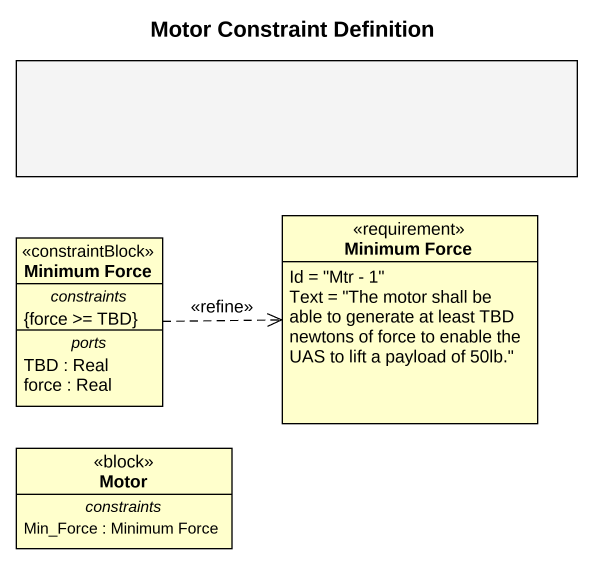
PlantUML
@startuml
title Motor Constraint Definition
allowmixing
hide circle
hide empty members
rectangle " " as rectangle1 #F4F4F4
class "Minimum Force" as Minimum_Force <<requirement>> {
  Id = "Mtr - 1"
  Text = "The motor shall be able to generate at least TBD newtons of force to enable the UAS to lift a payload of 50lb."
}
class "Minimum Force" as Minimum_Force_2 <<constraintBlock>> {
  -- constraints --
  {force >= TBD}
  -- ports --
  TBD : Real
  force : Real
}
class Motor <<block>> {
  -- constraints --
  Min_Force : Minimum Force
}
Minimum_Force_2 .right.> Minimum_Force : <<refine>>
@enduml
